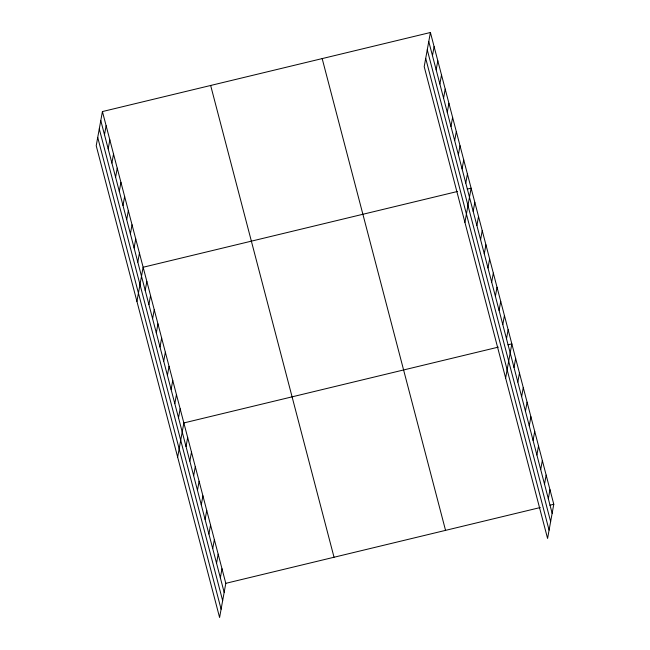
<?xml version="1.0" encoding="UTF-8"?>
<svg xmlns="http://www.w3.org/2000/svg" width="650" height="650" viewBox="0 0 650 650"><rect width="100%" height="100%" fill="white"/><g stroke="black" fill="none" stroke-linecap="round" stroke-linejoin="round"><path stroke-width="0.97" d="M102.424 111.564L96.216 145.73L219.594 617.5L225.802 583.334L102.424 111.564L430.406 32.5L553.784 504.27L547.576 538.436L424.198 66.666L430.406 32.5M104.487 134.737L106.129 125.718M108.192 148.891L109.834 139.872M111.889 163.044L113.531 154.026M115.594 177.198L117.236 168.179M119.291 191.352L120.933 182.333M122.996 205.506L124.638 196.487M126.693 219.659L128.334 210.641M130.398 233.813L132.039 224.794M134.103 247.967L135.736 238.94M137.8 262.121L139.441 253.094M136.931 301.413L143.138 267.248L457.592 191.449M145.202 290.428L146.843 281.401M148.907 304.574L150.548 295.555M152.604 318.727L154.245 309.709M156.309 332.881L157.95 323.863M160.006 347.035L161.647 338.016M163.711 361.189L165.352 352.17M167.407 375.342L169.049 366.324M171.112 389.496L172.754 380.477M174.817 403.65L176.451 394.631M178.514 417.804L180.156 408.785M177.645 457.096L183.852 422.939L498.306 347.132M186.03 446.542L187.671 437.515M189.841 461.118L191.482 452.099M193.659 475.702L195.293 466.684M197.47 490.287L199.111 481.26M201.281 504.863L202.922 495.844M205.099 519.447L206.741 510.429M208.91 534.032L210.551 525.013M212.721 548.616L214.362 539.589M216.539 563.192L218.181 554.174M220.35 577.777L221.991 568.758M432.469 55.672L434.102 46.654M436.166 69.826L437.808 60.808M439.871 83.98L441.504 74.961M443.568 98.134L445.209 89.115M447.273 112.287L448.914 103.269M450.97 126.441L452.611 117.423M454.675 140.595L456.316 131.568M458.372 154.749L460.013 145.722M462.077 168.903L463.718 159.876M465.782 183.056L467.415 174.029M464.913 222.349L471.12 188.183L467.253 189.118M473.184 211.356L474.817 202.337M476.881 225.509L478.522 216.491M480.586 239.663L482.219 230.644M484.282 253.817L485.924 244.798M487.988 267.971L489.629 258.952M491.684 282.124L493.326 273.106M495.389 296.278L497.031 287.259M499.086 310.432L500.727 301.413M502.791 324.586L504.433 315.567M506.496 338.739L508.129 329.713M505.627 378.032L511.834 343.866L507.967 344.801M514.004 367.469L515.645 358.451M517.822 382.054L519.464 373.035M521.633 396.638L523.274 387.619M525.444 411.223L527.085 402.196M529.262 425.799L530.904 416.78M533.073 440.383L534.714 431.364M536.892 454.968L538.525 445.941M540.702 469.544L542.344 460.525M544.513 484.128L546.154 475.109M548.332 498.712L549.965 489.694M225.802 583.334L540.256 507.536M549.916 505.204L553.784 504.27M428.764 41.519L552.142 513.297M427.261 49.814L550.631 521.592M425.701 58.37L549.079 530.14M322.173 58.589L445.551 530.367M210.657 85.475L334.035 557.245M100.791 120.583L224.161 592.361M99.279 128.887L222.658 600.657M97.728 137.434L221.106 609.204"/></g></svg>
